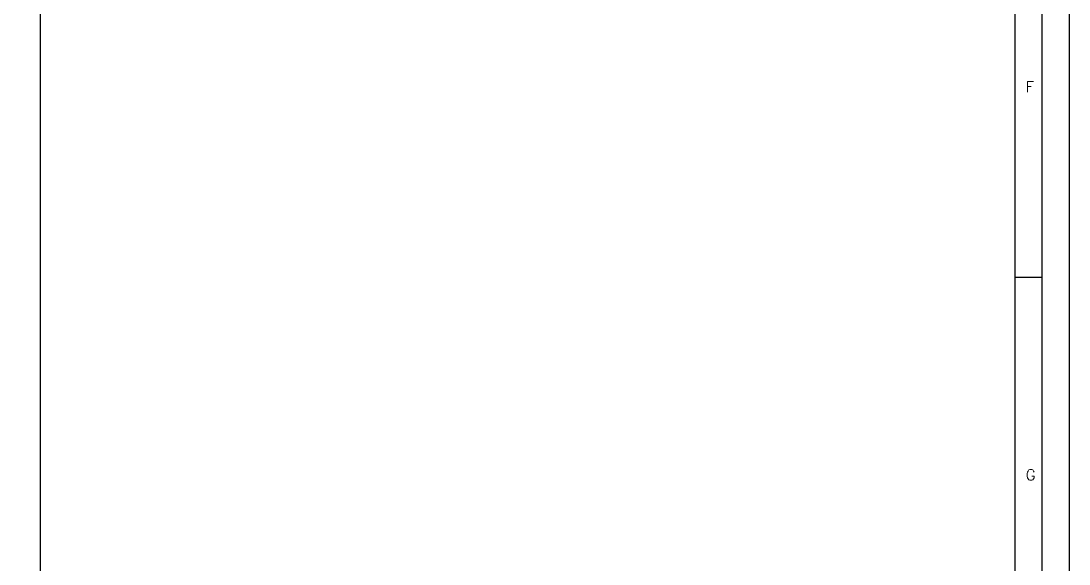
# Model space of a CAD drawing. Header units: millimetres. Extents: x -1069 to -649, y 34 to 330.
# Drawn here: x -746.1 to -649.4, y 84 to 134.2 of the extents above; entities that cross this region are included whole.
import ezdxf

# ---------------------------------------------------------------- set-up
doc = ezdxf.new("R2010")
doc.units = ezdxf.units.MM
doc.layers.add('CAJETIN', color=1, linetype='Continuous')
doc.layers.add('FORMATO', color=7, linetype='Continuous')
doc.styles.add('PY', font='ROMANS.shx')

# ---------------------------------------------------------------- blocks, each defined once
blk = doc.blocks.new('MARCO-A1')
at = {"layer": 'FORMATO', "color": 5}
blk.add_line((831, 153.5), (836, 153.5), dxfattribs=at)
at = {"layer": 'FORMATO', "color": 1}
blk.add_lwpolyline([(0, 594), (841, 594), (841, 0), (0, 0)], close=True, dxfattribs=at)
at = {"layer": 'FORMATO', "color": 5}
blk.add_lwpolyline([(5, 589), (836, 589), (836, 5), (5, 5)], close=True, dxfattribs=at)
at = {"layer": 'FORMATO', "color": 8, "linetype": 'Continuous'}
blk.add_lwpolyline([(10, 584), (831, 584), (831, 10), (10, 10)], close=True, dxfattribs=at)
at = {"layer": 'FORMATO', "color": 1, "style": 'PY'}
for s, p in [('F', (833, 187.67)), ('G', (833, 115.92))]:
    blk.add_text(s, height=2, dxfattribs=at).set_placement(p)

msp = doc.modelspace()

# ---------------------------------------------------------------- linework, layer by layer
at = {"layer": 'CAJETIN', "color": 8, "linetype": 'Continuous'}
msp.add_line((-744.3, 38.837), (-744.3, 325.498), dxfattribs=at)

# ---------------------------------------------------------------- block references
at = {"xscale": 0.499409123998651, "yscale": 0.499409123998651, "zscale": 0.499409123998651}
msp.add_blockref('MARCO-A1', (-1069.415, 33.843), dxfattribs=at)

doc.saveas('drawing.dxf')
